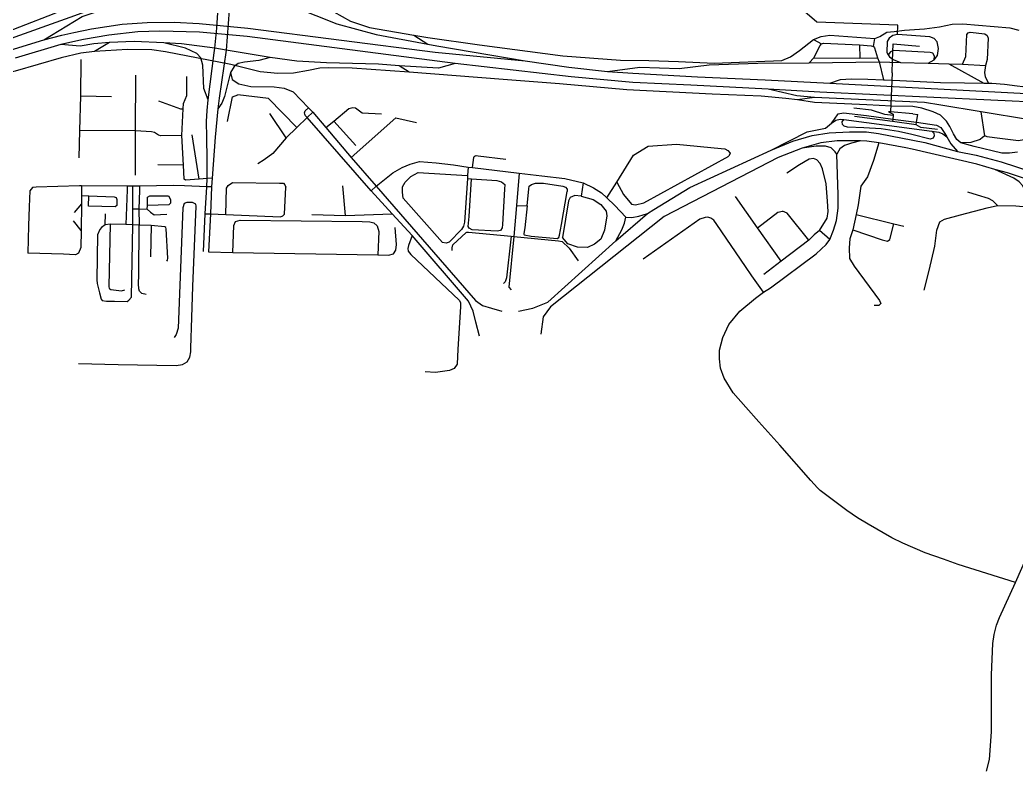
# Model space of a CAD drawing. Header units: inches. Extents: x 384787 to 391370, y 337312 to 343047.
# Drawn here: x 387978 to 389574, y 337886 to 339090 of the extents above; entities that cross this region are included whole.
import ezdxf

# ---------------------------------------------------------------- set-up
doc = ezdxf.new("R2010")
doc.units = ezdxf.units.IN
doc.header["$MEASUREMENT"] = 0

msp = doc.modelspace()

# ---------------------------------------------------------------- linework, layer by layer
for points in [[(391218.9, 339291.3), (391064.1, 339246.7), (390914.9, 339205.9), (390658.6, 339132), (390484.9, 339083.9), (390333, 339038), (390273.6, 339023.4), (390234.2, 339016.5), (390221.7, 339014.3), (389971.7, 338983.1), (389836.3, 338964.7), (389749.5, 338958.3), (389722.3, 338957.1), (389624.7, 338957.7), (389259.3, 338974.8), (389176.5, 338979.4)], [(388289.4, 339188.7), (388271.6, 339190.2), (388249.1, 339189), (388232.3, 339184.3), (388120.6, 339135.8), (388090, 339124.2), (388032.1, 339100.2), (387921.2, 339057.2), (387900.1, 339049.5), (387881, 339043.6), (387857.5, 339037.9), (387845.9, 339036.8), (387836.1, 339034.1), (387830.2, 339030.7), (387820.2, 339028.9), (387813, 339030), (387805.4, 339028.8), (387795.9, 339026.2), (387786.6, 339023.3), (387780.7, 339022.2), (387771.5, 339020.7), (387767.4, 339020.6), (387762.3, 339021.1), (387733.8, 339019.7)], [(388342.8, 339077), (388643.3, 339038.7), (388787.3, 339025), (388857.3, 339014.5), (388919, 339007.9), (388959.8, 339005.3), (389063.2, 338999.4), (389171.9, 338994.2), (389275.5, 338989.1), (389611, 338971.6), (389694.2, 338970.2), (389721.9, 338970.9), (389748.5, 338971.5), (389834.1, 338978.9), (390095, 339011.6), (390222.7, 339028.6), (390267.4, 339036.5), (390319.9, 339049.9), (390335.9, 339054.6), (390786.2, 339183.9)], [(387869.6, 339027.6), (388028, 339084), (388058.1, 339094.6), (388116, 339115.5), (388163.7, 339138.6), (388204.4, 339157.1), (388220.9, 339164), (388237.2, 339168.2), (388252.6, 339168.4)], [(388354.9, 339158.8), (388376.6, 339153.8), (388404.1, 339146.1), (388428.1, 339136.2), (388452.4, 339121.8), (388480.9, 339103.3), (388507.5, 339088.4), (388537.8, 339078.4), (388609, 339065.9), (388612, 339065.4)], [(389384, 339066.8), (389384.2, 339082.1), (389254.4, 339087), (389197.1, 339137.3), (389196.8, 339142.6)], [(388016, 339058.6), (388077.6, 339096), (388119.8, 339109.8), (388164.6, 339126)], [(388293.1, 339077.2), (388295.2, 339110.5), (388296.2, 339126.8), (388296.3, 339130.3)], [(388314.4, 339128), (388308.2, 339042)], [(388314.4, 339128), (388374.4, 339120.8), (388418.3, 339111), (388485.6, 339084.1), (388548.4, 339067), (388631.2, 339051.3), (388645.8, 339048.8), (388787.3, 339025)], [(388016, 339058.6), (388044.6, 339065.9), (388064.1, 339070.2), (388092.1, 339076.1), (388141.4, 339083.5), (388181.5, 339086.3), (388224.9, 339086.8), (388264.7, 339084.9)], [(388265.2, 339070.8), (388201.9, 339072.6), (388166.4, 339071.4), (388120, 339066.1), (388079.7, 339059), (388043, 339051)], [(388264.7, 339084.9), (388342.8, 339077)], [(388289.7, 339045.1), (388293.1, 339077.2)], [(388612, 339065.4), (388631.3, 339062), (388713.9, 339050.6), (388847.7, 339032.7), (388940.3, 339025.8), (388985.5, 339025.4), (389033, 339023.5), (389089.9, 339021), (389198.5, 339025.5), (389212.4, 339031.4), (389226.9, 339041.6), (389249.5, 339059.1), (389261.7, 339064), (389275.3, 339065.8), (389347.8, 339060.6), (389355.5, 339064.1), (389366.7, 339070.9), (389378.6, 339071.8), (389395.3, 339073.9), (389427.1, 339076), (389451.4, 339079.1), (389471.5, 339083.7), (389488.5, 339084.3), (389564, 339077.9), (389578.2, 339073.8)], [(387905.9, 339024.7), (388016, 339058.6)], [(388289.7, 339045.1), (388236.3, 339052), (388208.1, 339053.9), (388160.5, 339055.8), (388121.4, 339054.3), (388096.1, 339052), (388074.2, 339048.2), (388043, 339051)], [(388342, 339064.1), (388265.2, 339070.8)], [(388675, 339020.8), (388342, 339064.1)], [(388609, 339065.9), (388631.2, 339051.3)], [(389249.5, 339059.1), (389262, 339052.1)], [(389345.3, 339047.6), (389347.8, 339060.6)], [(389432.8, 339021), (389442.6, 339026.6), (389447.9, 339033.4), (389449.6, 339044.8), (389447.7, 339055.5), (389442.5, 339060.9), (389435.8, 339063.3), (389384, 339066.8), (389376.2, 339065.4), (389370.4, 339061.1), (389367.6, 339055.9), (389366.8, 339038.4), (389369, 339034.3), (389371.1, 339031.2), (389377, 339027.2), (389388.7, 339022.2)], [(389488.3, 339019.6), (389493.6, 339031.8), (389495, 339066.8), (389497.3, 339069.6), (389500.6, 339070.7), (389524, 339068.2), (389527.7, 339065.3), (389529, 339061.4), (389527.8, 339026.9), (389524.9, 339017.3)], [(388189.1, 339042.4), (388150.1, 339043.2), (388097, 339040), (388075.4, 339037.3), (388043.5, 339029.9), (387970.2, 339008.3), (387926.3, 338998.2), (387877.6, 338986.1), (387850.6, 338976.3)], [(388043, 339051), (387969.8, 339029.1)], [(388121.4, 339054.3), (388097, 339040)], [(388362.7, 339007), (388315.4, 339018.8), (388211, 339039.5), (388189.1, 339042.4)], [(388279.3, 338962.5), (388272.4, 338980.6), (388270.9, 339017.7), (388267.7, 339029.4), (388261.1, 339036.7), (388243.1, 339045.1), (388208.1, 339053.9)], [(388279.3, 338962.5), (388288.7, 339037.5), (388289.7, 339045.1)], [(388308.2, 339042), (388297.1, 338965), (388294.9, 338947.8), (388290.6, 338902.6), (388285.5, 338836.8)], [(388308.2, 339042), (388289.7, 339045.1)], [(388378.8, 339030), (388308.2, 339042)], [(389249.9, 339029.8), (389259.9, 339049.6), (389262, 339052.1), (389265.2, 339053.1), (389322.8, 339050.7), (389323.5, 339029.2)], [(389322.8, 339050.7), (389341.9, 339048.9), (389345.3, 339047.6), (389347.2, 339045.7), (389352, 339029.8)], [(389442.6, 339026.6), (389443.4, 339032.5), (389440.7, 339037), (389436, 339038.2), (389377.5, 339041.2), (389372.5, 339039.1), (389369, 339034.3)], [(389376, 339024.8), (389377.2, 339051.9)], [(389377.2, 339051.9), (389419.1, 339048.6)], [(388073.9, 338912.9), (388075, 338968.9), (388075.7, 339027.2)], [(388378.8, 339030), (388360.6, 339025.2), (388337.6, 339022.9), (388327.2, 339020.4), (388320.8, 339015.8), (388315.2, 339005.9), (388305.2, 338967.9), (388301.2, 338956.9), (388294.9, 338947.8)], [(388468.7, 339021.8), (388421.6, 339024.2), (388378.8, 339030)], [(389242.6, 339021.4), (389249.9, 339029.8), (389323.5, 339029.2), (389352, 339029.8), (389354.3, 339023)], [(389375.2, 339005.8), (389376, 339024.8)], [(389550.9, 338877), (389506.7, 338887.6), (389485.3, 338893.2), (389479.2, 338898.8), (389473.8, 338907.8), (389467.6, 338919.7), (389462.3, 338928.2), (389453, 338937.5), (389441.2, 338943.2), (389422.7, 338949.1), (389408.7, 338951.6), (389374.3, 338952), (389335, 338954.1), (389251, 338957.9), (389223.6, 338962.5), (389204.8, 338964.6), (389165.6, 338968.1), (389086.7, 338971.4), (388950, 338978.4), (388842.1, 338988), (388752.1, 338994.8), (388601.4, 339006.7), (388510.3, 339013), (388472.7, 339013.8), (388458.3, 339013.2), (388439.8, 339009.1), (388416.1, 339004.8), (388390.8, 339004.5), (388362.7, 339007)], [(388675, 339020.8), (388648.5, 339013.1), (388585.6, 339017), (388552.2, 339019.3), (388468.7, 339021.8)], [(388601.4, 339006.7), (388585.6, 339017)], [(388861.1, 338999), (388675, 339020.8)], [(388919, 339007.9), (388971.1, 339014.6), (389033.9, 339012.5), (389082.3, 339018.5), (389160.3, 339021), (389242.6, 339021.4), (389354.3, 339023), (389388.7, 339022.2), (389432.8, 339021), (389466.4, 339020.2), (389488.3, 339019.6)], [(389354.3, 339023), (389361.6, 338994.5)], [(389466.4, 339020.2), (389522.3, 338989)], [(389488.3, 339019.6), (389524.9, 339017.3)], [(389524.9, 339017.3), (389523.1, 339006.1), (389524.4, 338999.1), (389529.9, 338989)], [(388162.9, 338912.6), (388163.6, 339001.9)], [(388237.1, 338905.3), (388239.2, 338947.8), (388239.6, 338956.2), (388245.3, 338969.1), (388245.2, 338999.6)], [(388315.2, 339005.9), (388317.8, 338995.1), (388328.2, 338988.1), (388347.8, 338983.9), (388385, 338983.3), (388401.2, 338981), (388415.4, 338975), (388439.9, 338949.7)], [(389176.5, 338979.4), (389052.6, 338985.6), (388960, 338990.2), (388861.1, 338999)], [(389275.5, 338989.1), (389292.8, 338994.8), (389309.7, 338995.7), (389336.6, 338995.5), (389361.6, 338994.5), (389387.4, 338993.5), (389452.6, 338990), (389491.2, 338989.5), (389522.3, 338989), (389529.9, 338989), (389535.2, 338989), (389555.3, 338987.5), (389575.8, 338984.8), (389593.6, 338982.8), (389611.6, 338981.6), (389655.3, 338978.3), (389696.4, 338976.9), (389721.9, 338970.9)], [(389375.2, 339005.8), (389372.6, 338942.8)], [(389749.5, 338958.3), (389692.8, 338945.4), (389629, 338937.2), (389595.3, 338930.2), (389517.9, 338943.1), (389453.3, 338953.9), (389427.2, 338958.1), (389251.1, 338966.1), (389222.5, 338968.8), (389176.5, 338979.4)], [(388075, 338968.9), (388124.5, 338967.5)], [(388199.9, 338960.6), (388234.8, 338948), (388239.2, 338947.8)], [(388277.9, 338945), (388279.3, 338962.5)], [(388310.5, 338927.7), (388318.2, 338967), (388326.9, 338970.1)], [(388421.2, 338917.8), (388375.9, 338964.5), (388326.9, 338970.1)], [(389251.1, 338966.1), (389223.6, 338962.5)], [(388277.7, 338836.2), (388277.7, 338839.6), (388277.9, 338867.3), (388277.2, 338901.8), (388276.6, 338927.8), (388277.9, 338945)], [(388713.9, 338583.4), (388708.1, 338605.9), (388704, 338623.6), (388696.2, 338639.7), (388606.1, 338744.7), (388574.4, 338779.4), (388540.3, 338816.2), (388437.8, 338933.9), (388435.2, 338936.8), (388434, 338939.3), (388433.7, 338941.4), (388434, 338943.3), (388434.9, 338944.8), (388439.9, 338949.7)], [(388439.9, 338949.7), (388446.8, 338942.5), (388467.7, 338917.9), (388508.7, 338870), (388548.6, 338824), (388707.9, 338640.5), (388719, 338632.5), (388733.2, 338628), (388749.9, 338623.5)], [(388467.7, 338917.9), (388480.4, 338927.9), (388504.9, 338948.5), (388510.9, 338949.9), (388515.4, 338949.7), (388526.2, 338941.4), (388556.8, 338939.6)], [(389377, 338937), (389363.8, 338939), (389342.2, 338945.5), (389314, 338949.1)], [(388446.8, 338942.5), (388437.8, 338933.9), (388421.2, 338917.8), (388404.4, 338901.2), (388382.9, 338876), (388368.8, 338866.3), (388358.8, 338859.5)], [(388404.4, 338901.2), (388378.3, 338940.2)], [(388480.4, 338927.9), (388515.9, 338888.9)], [(388508.7, 338870), (388580.2, 338933.4), (388613.2, 338925.9)], [(389181.4, 338881.5), (389238.9, 338911.2), (389268.7, 338917), (389277.9, 338925.1), (389282.7, 338931.5), (389288.7, 338939.6), (389297.4, 338941.7), (389334.5, 338937.2), (389376.4, 338931.5), (389414.4, 338926.5), (389446.6, 338921.6), (389453.6, 338918.1), (389459.7, 338908.5), (389463.1, 338902.7), (389469.5, 338891.7), (389480.1, 338879.5)], [(389277.9, 338925.1), (389285.2, 338929.5), (389291.8, 338931.3), (389297.9, 338930.5), (389370.7, 338921.4), (389439, 338912.1), (389450.4, 338910.5), (389456.7, 338908), (389463.1, 338902.7)], [(389439, 338912.1), (389441.9, 338908.9), (389442.7, 338904.5), (389440.9, 338900.6), (389436.3, 338899.2), (389406.8, 338906.9), (389385.6, 338911.3), (389357.8, 338915.7), (389330.2, 338917.2), (389303.6, 338918.3), (389298.2, 338919.8), (389295.6, 338922.7), (389295.1, 338926.8), (389297.9, 338930.5)], [(389448.2, 338914.8), (389421.5, 338917.8), (389413.7, 338922.3), (389376, 338927.4), (389314.8, 338935.8)], [(389408.3, 338939.8), (389372.6, 338942.8), (389369.7, 338943.1)], [(389369.7, 338943.1), (389377.2, 338939.4)], [(389377.2, 338939.4), (389377, 338937), (389376.4, 338931.5), (389376, 338927.4)], [(389408.3, 338939.8), (389416.3, 338938.7)], [(389413.7, 338922.3), (389414.4, 338926.5), (389416.3, 338938.7)], [(389595.3, 338930.2), (389586.3, 338898.4), (389577.7, 338896.3), (389539.2, 338901.6), (389527.4, 338903.2), (389524.1, 338904.7), (389517.9, 338943.1)], [(388072.5, 338869.5), (388073.9, 338912.9)], [(388240.9, 338835.3), (388239.7, 338857.4), (388237.1, 338905.3), (388203.4, 338904.5), (388199.8, 338905.7), (388193.5, 338910), (388188.4, 338911.2), (388162.9, 338912.6), (388073.9, 338912.9)], [(388162.8, 338841.7), (388162.9, 338912.6)], [(388265, 338835.2), (388253.9, 338906.2)], [(388776.4, 338623.6), (388799.3, 338628.2), (388823.4, 338637.9), (388932.5, 338736.2), (388983.5, 338780), (388993.6, 338786.7), (389051.4, 338821.7), (389181.4, 338881.5), (389216, 338895.9), (389247.1, 338905.1), (389274.3, 338909.2), (389307, 338911.2), (389334, 338910.8), (389353.6, 338908.3), (389427.6, 338894), (389480.1, 338879.5), (389509.8, 338873.4), (389550.3, 338863.1), (389599.3, 338847.1)], [(389592.5, 338834.4), (389560, 338845), (389539.8, 338850.8), (389510.8, 338859.1), (389407.5, 338883.2), (389397.3, 338885.3), (389354.1, 338893.5), (389335, 338896.1), (389324.7, 338896.7), (389307.5, 338896.6), (389287.3, 338896.3), (389261.1, 338893.6), (389231.1, 338884.9), (389192.5, 338869.8), (389009.9, 338775.2), (388827.7, 338630.3), (388816.2, 338614.1), (388812.2, 338586.5)], [(389324.7, 338896.7), (389310, 338892.6), (389299.2, 338889.2), (389291.4, 338883.6), (389286.7, 338875.4)], [(389524.1, 338904.7), (389520.2, 338901.8), (389516.3, 338898.8), (389501.6, 338894.1), (389485.3, 338893.2)], [(388918.2, 338805), (388934.1, 338830.4), (388960.9, 338873.4), (388984.2, 338888), (389029.6, 338891.3), (389101.4, 338884.3), (389107.2, 338883.7), (389112, 338881.3), (389115.6, 338876.8), (389113.8, 338872.1)], [(389286.7, 338875.4), (389284, 338879), (389277.6, 338885.4), (389268.7, 338888), (389253.6, 338887.9), (389231.1, 338884.9)], [(389354.1, 338893.5), (389345.7, 338865), (389336.1, 338838.9), (389325.3, 338823.6), (389321.1, 338794), (389317.8, 338778.4), (389312.6, 338754), (389307.8, 338739.5), (389306.5, 338725.1), (389307.2, 338708.1), (389314.3, 338695.4), (389355, 338640.5), (389357.1, 338635.9), (389353.9, 338632.5), (389346.3, 338632.5)], [(388703.1, 338853.6), (388705, 338869.7), (388705.6, 338871.4), (388706.9, 338872.3), (388708.5, 338872.8), (388711.9, 338872.4), (388756.2, 338866.9)], [(388934.1, 338830.4), (388945.1, 338810.3), (388957.9, 338794.9), (388963.9, 338794), (388977.3, 338797.2), (389113.8, 338872.1)], [(389573.1, 338188.3), (389481.1, 338217.4), (389457.4, 338225.8), (389428.4, 338236.1), (389392.5, 338251.5), (389375.1, 338259.9), (389337.1, 338282.1), (389319.6, 338291.8), (389302.7, 338304), (389260, 338335.9), (389255.7, 338340.3), (389244.8, 338351.7), (389195.2, 338408.4), (389161.8, 338445.9), (389141, 338469.3), (389120.4, 338492.2), (389106.1, 338515.8), (389100.5, 338531.8), (389098.9, 338546.9), (389098.9, 338561.1), (389104.2, 338581.4), (389113.4, 338602), (389131.2, 338623.4), (389156.6, 338644.5), (389169.3, 338653.8), (389180.3, 338661), (389253.6, 338715.1), (389269.8, 338730.3), (389275.6, 338738.4), (389281.1, 338753.2), (389286, 338768.7), (389288.8, 338788.5), (389289.1, 338809.8), (389286.7, 338875.4)], [(389259.1, 338752.8), (389271.2, 338772.8), (389272.9, 338783.4), (389271.9, 338799.9), (389269.4, 338827.6), (389264, 338851.6), (389260, 338860.3), (389254.6, 338866.3), (389249.3, 338868), (389242.3, 338867), (389226.9, 338857.9), (389206.6, 338844.6)], [(389576.2, 338878.6), (389563.2, 338877), (389550.9, 338877)], [(388239.7, 338857.4), (388198.6, 338858.2)], [(388540.3, 338816.2), (388548.6, 338824), (388575.3, 338845.2), (388590.4, 338853.7), (388603, 338858.9), (388618, 338863.2), (388644.4, 338861.2), (388672.5, 338857.8), (388695.8, 338854.4), (388703.1, 338853.6), (388777.8, 338844.7), (388814.2, 338840.5), (388850.8, 338836.3), (388880.4, 338829.4), (388896.9, 338821.4), (388909.4, 338812.9), (388918.2, 338805), (388930.7, 338792.6), (388948.5, 338774.1)], [(388695.8, 338854.4), (388694.9, 338840.8)], [(389590, 338815.4), (389584.8, 338824.3), (389579.1, 338830.9), (389570.2, 338836.7), (389539.8, 338850.8)], [(388277.7, 338836.2), (388265, 338835.2), (388243.2, 338833.6), (388240.9, 338835.3)], [(388276.9, 338823), (388277.7, 338836.2)], [(388285.5, 338836.8), (388277.7, 338836.2)], [(388285.5, 338836.8), (388284.7, 338822.8)], [(388689.8, 338766), (388688.7, 338759.5), (388685.3, 338754.6), (388665.3, 338734.3), (388660.9, 338732.3), (388655, 338733.6), (388591.5, 338804.4), (388590.5, 338814.2), (388590.6, 338822.8), (388595, 338830.5), (388603.9, 338839.2), (388615.6, 338846)], [(388615.6, 338846), (388632.9, 338844.6), (388694.9, 338840.8)], [(388694.9, 338840.8), (388694.6, 338836.3), (388689.8, 338766)], [(388694.6, 338836.3), (388701.1, 338835.5), (388742, 338832.9)], [(388748, 338752.8), (388742.4, 338751.5), (388702.4, 338753.9), (388697.5, 338756.3), (388695.7, 338759.1), (388697.3, 338775.1), (388701.1, 338835.5)], [(388742, 338832.9), (388749.6, 338831), (388754.6, 338826.4)], [(388777.8, 338844.7), (388773.6, 338792.8), (388768.9, 338743.1), (388761.1, 338661.8), (388764.6, 338657.7)], [(388076.5, 338824.3), (388076.4, 338809.1), (388076.2, 338795.3), (388075.8, 338752.5), (388075.5, 338725.3), (388071.3, 338716.3), (388066.8, 338714), (388047.5, 338714.6), (387990.4, 338716.5)], [(387993.4, 338816.6), (387992.6, 338790.8), (387991.5, 338760.2)], [(388076.5, 338824.3), (388073, 338824.3), (388003.5, 338822.5), (387997.9, 338821.9), (387993.4, 338816.6)], [(388276.9, 338823), (388241.5, 338824.3), (388223.5, 338825.1), (388169.1, 338823.6), (388158.3, 338823.7), (388149.7, 338823.7), (388076.5, 338824.3)], [(388149.7, 338823.7), (388149.5, 338817.8), (388147.6, 338762.2), (388122.4, 338763.1), (388120, 338662.9), (388120.8, 338660), (388121.6, 338659), (388123.3, 338657.9), (388140.3, 338656), (388145.9, 338657.5)], [(388158.3, 338762), (388158.3, 338787.7), (388158.3, 338817.6), (388158.3, 338823.7)], [(388169.1, 338823.6), (388169, 338816.9), (388168.2, 338787.5)], [(388274.7, 338779.7), (388276.9, 338823)], [(388284.7, 338822.8), (388276.9, 338823)], [(388284.7, 338822.8), (388282.9, 338779.7)], [(388307.7, 338778.2), (388308.9, 338820.6), (388311.4, 338824.7), (388318.1, 338830), (388393.7, 338828.5), (388400.1, 338828.5), (388402.2, 338825.8), (388403.8, 338822.3)], [(388395.2, 338774.6), (388398.8, 338776.1), (388401.8, 338779), (388403.8, 338822.3)], [(388499.6, 338776.9), (388495.2, 338824.5)], [(388754.6, 338826.4), (388754.3, 338819.3), (388750.9, 338762.6), (388750.4, 338756.8), (388748, 338752.8)], [(388790.6, 338792.4), (388792.9, 338819.8), (388793.8, 338823.8), (388797.6, 338826.3), (388804, 338828.8), (388816.8, 338828.4), (388847.7, 338823.9), (388852.1, 338822.1), (388854.5, 338819.2), (388854.4, 338815.5)], [(388880.4, 338829.4), (388877.1, 338807.8), (388867, 338809.1), (388859.5, 338805.8), (388856.6, 338800.2), (388847.2, 338741.6)], [(388076.4, 338809.1), (388088.1, 338808.6), (388128.8, 338807), (388132.1, 338805.6), (388133.1, 338802.3), (388132.9, 338792.7), (388130.5, 338790.5), (388087.4, 338791.8), (388088.1, 338808.6)], [(388158.3, 338787.7), (388168.2, 338787.5), (388181.6, 338787.1), (388181.8, 338793), (388182.3, 338806.2), (388185.6, 338808.2), (388215.7, 338808.3), (388218.7, 338802.4), (388218.8, 338796.8), (388216.1, 338793.7), (388181.8, 338793)], [(388785.1, 338748.2), (388784.9, 338747.5), (388785, 338746.8), (388785.7, 338745.7), (388796.8, 338743.5), (388838.5, 338740.1), (388841.3, 338741.6), (388842.4, 338745.4), (388845.4, 338762.3), (388854.4, 338815.5)], [(388877.1, 338807.8), (388896.5, 338802.5), (388908.7, 338794.4), (388917, 338783.7)], [(389197.5, 338703.4), (389159.7, 338757.1), (389124.3, 338807.2)], [(389544.1, 338792.6), (389536.6, 338800.4), (389529.9, 338804.2), (389512.3, 338809.5), (389496.8, 338814.3)], [(389526.7, 337885.9), (389531.3, 337904.4), (389534.6, 337949), (389534.6, 337994.2), (389534.5, 338040.3), (389536.5, 338090.4), (389538.6, 338105.2), (389542.6, 338119.9), (389547.6, 338132.4), (389573.1, 338188.3), (389591.4, 338229.3), (389599.5, 338251.1), (389604.6, 338269.3), (389606.5, 338296.7), (389602.6, 338443.2), (389601.7, 338471.7), (389597.3, 338606), (389595.8, 338679.8), (389591, 338790.8), (389590, 338815.4)], [(388076.2, 338795.3), (388064.3, 338781.4)], [(388071.5, 338539.7), (388134.8, 338537.9), (388228.1, 338536.5), (388237.9, 338537.7), (388245.8, 338542.3), (388249.7, 338549.8), (388251.7, 338558.3), (388251.7, 338564.2), (388253.2, 338613), (388254.7, 338663.1), (388259.8, 338791.6), (388259.4, 338795.2), (388254.3, 338797.5), (388245.3, 338797.5), (388240.9, 338796), (388238.5, 338789), (388231.4, 338596.3), (388227.8, 338585.8), (388224.6, 338581.1)], [(388168.2, 338787.5), (388168.6, 338761.3)], [(388181.6, 338787.1), (388186.8, 338782.2), (388192.6, 338777.8), (388213, 338778.8)], [(388773.6, 338792.8), (388790.6, 338792.4)], [(388790.6, 338792.4), (388786.7, 338757.3), (388785.1, 338748.2)], [(389426.9, 338657.2), (389434.4, 338688.5), (389443.5, 338727.6), (389446.8, 338753.4), (389451.6, 338766.4), (389459.4, 338771.1), (389484.7, 338777.8), (389527.6, 338788.9), (389544.1, 338792.6), (389573.3, 338792.1), (389591, 338790.8)], [(388075.8, 338752.5), (388063.3, 338768.3)], [(388114, 338761.8), (388114.8, 338779.3)], [(388271.6, 338718.9), (388274.7, 338779.7)], [(388274.7, 338779.7), (388282.9, 338779.7)], [(388282.9, 338779.7), (388279.6, 338718.4)], [(388282.9, 338779.7), (388307.7, 338778.2)], [(388307.7, 338778.2), (388395.2, 338774.6)], [(388318.7, 338717.5), (388320.5, 338761), (388323, 338767.1), (388330.5, 338769.3)], [(388330.5, 338769.3), (388526.2, 338767.3)], [(388445.3, 338778.6), (388499.6, 338776.9), (388574.4, 338779.4)], [(388917, 338783.7), (388918.2, 338776.3), (388914.3, 338753.2), (388908.7, 338738.8), (388898.3, 338730.6), (388887.1, 338725.3), (388871.1, 338726), (388855.5, 338731.6), (388847.2, 338741.6)], [(388932.5, 338736.2), (388942.3, 338753.9), (388946.7, 338764.6), (388948.5, 338774.1)], [(388948.5, 338774.1), (388958.3, 338773.7), (388969.3, 338775.5), (388983.5, 338780)], [(389094.4, 338762.6), (389089.6, 338769.1), (389084.6, 338772.4), (389080.2, 338774), (389075.9, 338773.6), (389067, 338770.9), (388976.5, 338706.6)], [(389159.7, 338757.1), (389192.2, 338782), (389199.6, 338783.6)], [(389241.6, 338737), (389206.9, 338780.7), (389199.6, 338783.6)], [(389317.8, 338778.4), (389378, 338763.7), (389394.1, 338759.7)], [(387991.5, 338760.2), (387991, 338739)], [(388122.4, 338763.1), (388114, 338761.8), (388108.6, 338757.8), (388105.5, 338754.6), (388101.9, 338745.6), (388100.7, 338673.9), (388101.4, 338668), (388105.1, 338653), (388108, 338642.6), (388109.5, 338640.4), (388116.1, 338639.5), (388129.2, 338639.3), (388149.6, 338639.1), (388152.4, 338640.9), (388156.5, 338645.6)], [(388168.6, 338761.3), (388158.3, 338762), (388147.6, 338762.2)], [(388156.5, 338645.6), (388158.3, 338762)], [(388179.9, 338650), (388172.8, 338651.5), (388169.3, 338655.7), (388168.4, 338659), (388167.4, 338667.2), (388168.1, 338681.7), (388168.6, 338761.3)], [(388213.1, 338703.6), (388214.3, 338705.4), (388214.6, 338708.3), (388211.9, 338755.7), (388211.3, 338757.6), (388209.6, 338758.8), (388188, 338760.7), (388168.6, 338761.3)], [(388188, 338760.7), (388186.9, 338710.5)], [(388279.6, 338718.4), (388318.7, 338717.5), (388551.2, 338713.7), (388568, 338713.4), (388576.2, 338715.5), (388580.2, 338721.4), (388581.2, 338730.1), (388579.1, 338757.7)], [(388526.2, 338767.3), (388538.3, 338766.8), (388545, 338764.9), (388550.1, 338760.1), (388552.6, 338751.2), (388551.2, 338713.7)], [(389169.3, 338653.8), (389150.5, 338679.9), (389140.2, 338695.1), (389094.4, 338762.6)], [(389275.6, 338738.4), (389259.1, 338752.8), (389250.3, 338745.9), (389241.6, 338737), (389197.5, 338703.4), (389169.9, 338682.4)], [(389312.6, 338754), (389359.4, 338737.9), (389367.8, 338735.8), (389371.9, 338738.4), (389378, 338763.7)], [(387991, 338739), (387990.4, 338716.5)], [(388606.1, 338744.7), (388600.4, 338728.6), (388599.5, 338724), (388599.9, 338719.7), (388604.1, 338714.4), (388681.6, 338641), (388683.5, 338637.4), (388683.6, 338630.6), (388679.4, 338562.7), (388678.5, 338538.2), (388673.4, 338531.6), (388665.8, 338528.1), (388643.8, 338525.1), (388627.1, 338525.9)], [(388670.3, 338720.9), (388670.1, 338724.9), (388671.4, 338729.6), (388692.6, 338749.4), (388694, 338750)], [(388694, 338750), (388696.7, 338750.2), (388764.6, 338743.5), (388764.3, 338738.9), (388757.3, 338677.1), (388755.4, 338670.7), (388752.6, 338667.8)], [(388764.6, 338743.5), (388768.9, 338743.1), (388840.6, 338736), (388846.8, 338735.1), (388857.8, 338724.7), (388872.1, 338703.9)]]:
    msp.add_lwpolyline(points)

doc.saveas('drawing.dxf')
